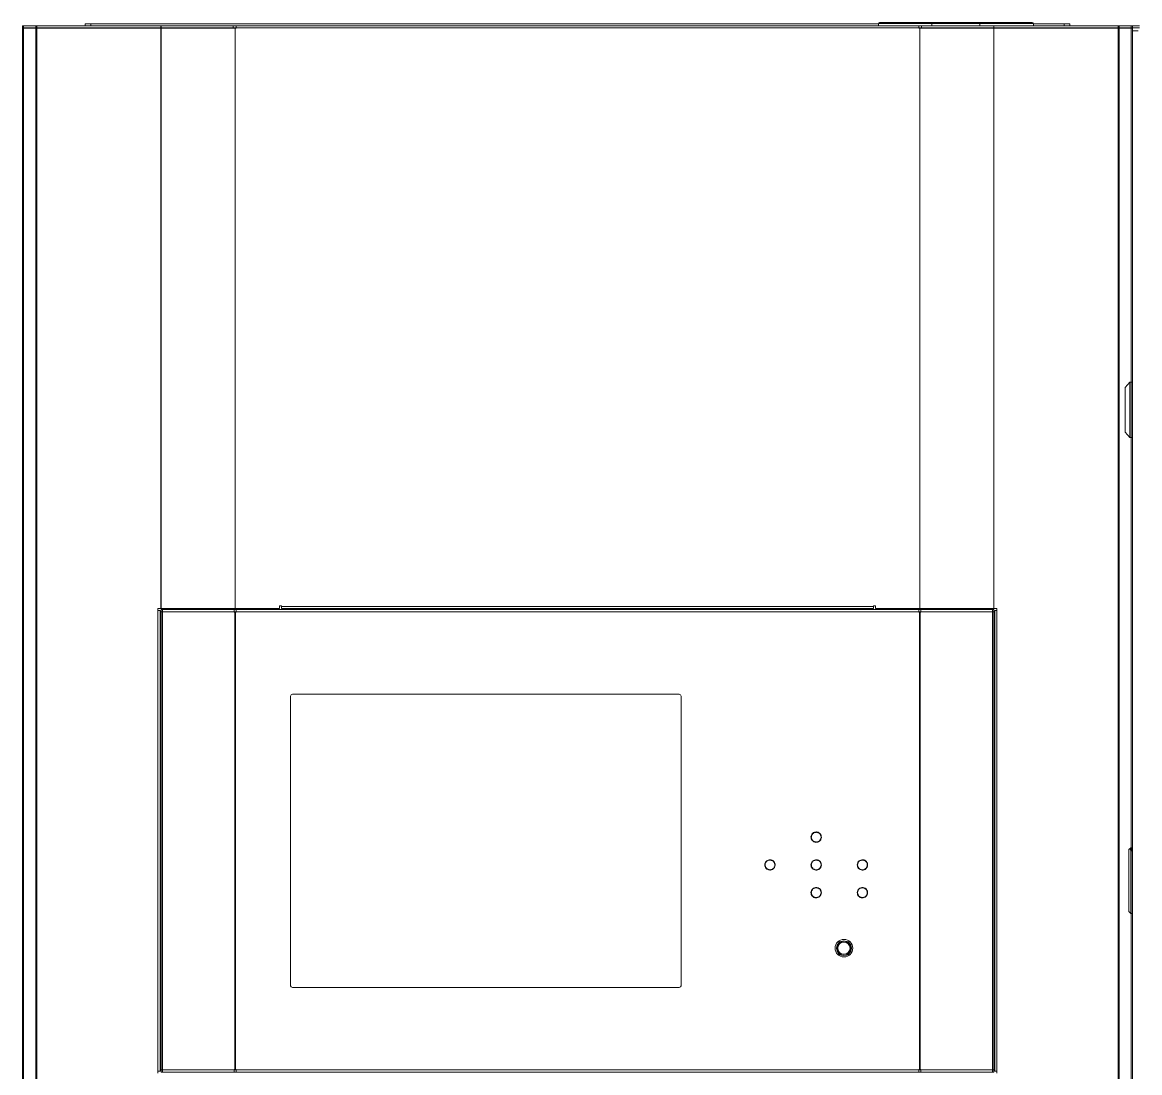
# Model space of a CAD drawing. Header units: millimetres. Extents: x 0 to 62, y -17 to 201.
# Drawn here: x 1.5 to 61.9, y 144.1 to 200.9 of the extents above; entities that cross this region are included whole.
import ezdxf

# ---------------------------------------------------------------- set-up
doc = ezdxf.new("R2010")
doc.units = ezdxf.units.MM
doc.layers.add('Visible (ANSI)', color=7, linetype='Continuous', lineweight=50)

msp = doc.modelspace()

# ---------------------------------------------------------------- linework, layer by layer
at = {"color": 0, "lineweight": 18}
for p, q in [((1.5, 200.58), (1.5, 200.7)), ((1.5, 200.7), (1.569, 200.7)), ((1.5, 200.57), (1.5, 200.58)), ((1.569, 200.58), (1.5, 200.58)), ((1.5, 6.83), (1.5, 200.57)), ((1.5, 200.57), (1.569, 200.57)), ((1.566, 200.58), (1.566, 200.57)), ((1.569, 200.7), (1.569, 200.58)), ((2.226, 200.7), (1.569, 200.7)), ((1.569, 200.58), (2.226, 200.58)), ((1.569, 200.57), (1.569, 6.83)), ((1.569, 200.57), (2.226, 200.57)), ((1.6, 200.57), (1.6, 200.58)), ((1.7, 200.58), (1.7, 200.57)), ((2.226, 200.58), (2.226, 200.7)), ((2.226, 200.7), (2.277, 200.7)), ((2.277, 200.58), (2.226, 200.58)), ((2.226, 6.83), (2.226, 200.57)), ((2.226, 200.57), (2.277, 200.57)), ((2.277, 200.7), (2.277, 200.58)), ((2.277, 200.7), (8.992, 200.7)), ((8.992, 200.58), (2.277, 200.58)), ((2.277, 200.57), (2.277, 6.83)), ((2.277, 200.57), (8.992, 200.57)), ((3.01, 200.57), (3.01, 200.58)), ((4.9, 200.8), (4.9, 200.7)), ((4.9, 200.8), (5.2, 200.8)), ((5.2, 200.8), (5.2, 200.7)), ((5.2, 200.8), (47.76, 200.8)), ((8.992, 200.58), (8.992, 200.7)), ((8.992, 200.7), (9.008, 200.7)), ((9.008, 200.58), (8.992, 200.58)), ((8.992, 169.2), (8.992, 200.57)), ((8.992, 200.57), (9.008, 200.57)), ((9.008, 200.7), (9.008, 200.58)), ((9.008, 200.7), (12.9, 200.7)), ((12.9, 200.58), (9.008, 200.58)), ((9.008, 200.57), (9.008, 169.2)), ((9.008, 200.57), (13, 200.57)), ((12.9, 200.7), (12.9, 200.58)), ((13.05, 200.7), (12.9, 200.7)), ((12.9, 200.58), (13.05, 200.58)), ((13, 200.57), (13, 169.2)), ((13, 200.57), (13.05, 200.57)), ((13.05, 200.58), (13.05, 200.7)), ((13.05, 200.7), (49.95, 200.7)), ((13.05, 200.57), (13.05, 200.58)), ((49.95, 200.58), (13.05, 200.58)), ((47.76, 200.81), (47.76, 200.7)), ((50.65, 200.81), (47.76, 200.81)), ((47.83, 200.88), (50.65, 200.88)), ((49.95, 200.58), (49.95, 200.7)), ((49.95, 200.7), (50.1, 200.7)), ((49.95, 200.57), (49.95, 200.58)), ((50.1, 200.58), (49.95, 200.58)), ((50, 200.57), (49.95, 200.57)), ((50, 200.57), (50, 169.2)), ((53.992, 200.57), (50, 200.57)), ((50.1, 200.7), (50.1, 200.58)), ((53.992, 200.7), (50.1, 200.7)), ((50.1, 200.58), (53.992, 200.58)), ((50.65, 200.81), (50.65, 200.88)), ((50.65, 200.88), (53.25, 200.88)), ((50.65, 200.7), (50.65, 200.81)), ((53.25, 200.81), (50.65, 200.81)), ((53.25, 200.88), (56.07, 200.88)), ((53.25, 200.81), (53.25, 200.88)), ((53.25, 200.7), (53.25, 200.81)), ((56.14, 200.81), (53.25, 200.81)), ((53.992, 200.7), (53.992, 200.58)), ((54.008, 200.7), (53.992, 200.7)), ((53.992, 200.58), (54.008, 200.58)), ((53.992, 200.57), (53.992, 169.2)), ((54.008, 200.57), (53.992, 200.57)), ((54.008, 200.58), (54.008, 200.7)), ((60.723, 200.7), (54.008, 200.7)), ((54.008, 200.58), (60.723, 200.58)), ((54.008, 169.2), (54.008, 200.57)), ((60.723, 200.57), (54.008, 200.57)), ((56.14, 200.7), (56.14, 200.81)), ((56.14, 200.8), (57.8, 200.8)), ((57.8, 200.8), (57.8, 200.7)), ((57.8, 200.8), (58.1, 200.8)), ((58.1, 200.8), (58.1, 200.7)), ((59.99, 200.57), (59.99, 200.58)), ((60.723, 200.58), (60.723, 200.7)), ((60.723, 200.7), (60.774, 200.7)), ((60.774, 200.58), (60.723, 200.58)), ((60.723, 6.83), (60.723, 200.57)), ((60.723, 200.57), (60.774, 200.57)), ((60.774, 200.7), (60.774, 200.58)), ((61.431, 200.7), (60.774, 200.7)), ((60.774, 200.58), (61.431, 200.58)), ((60.774, 200.57), (60.774, 6.83)), ((60.774, 200.57), (61.431, 200.57)), ((61.3, 200.57), (61.3, 200.58)), ((61.4, 200.58), (61.4, 200.57)), ((61.431, 200.58), (61.431, 200.7)), ((61.431, 200.7), (61.5, 200.7)), ((61.5, 200.58), (61.431, 200.58)), ((61.431, 6.83), (61.431, 200.57)), ((61.431, 200.57), (61.5, 200.57)), ((61.5, 200.7), (61.5, 200.58)), ((61.5, 200.58), (61.5, 200.57)), ((61.5, 200.57), (61.5, 6.83)), ((8.83, 169.2), (8.992, 169.2)), ((8.83, 169.2), (8.83, 169.1)), ((8.83, 144.2), (8.83, 169.1)), ((8.83, 169.1), (8.95, 169.1)), ((8.95, 169.1), (8.95, 144.2)), ((9.008, 169.2), (8.992, 169.2)), ((9, 169.03), (9, 169.15)), ((9, 169.15), (9.08, 169.15)), ((9.008, 169.2), (13, 169.2)), ((9.08, 169.15), (9.08, 169.03)), ((9.08, 169.15), (12.95, 169.15)), ((9.13, 169.2), (9.13, 169.15)), ((9.73, 169.2), (9.73, 169.15)), ((9.77, 169.15), (9.77, 169.2)), ((9.93, 169.2), (9.93, 169.15)), ((12.95, 169.03), (12.95, 169.15)), ((13.05, 169.15), (12.95, 169.15)), ((13, 169.2), (15.4, 169.2)), ((13.05, 169.15), (49.95, 169.15)), ((13.05, 169.03), (13.05, 169.15)), ((15.5, 169.35), (15.4, 169.35)), ((15.4, 169.35), (15.4, 169.2)), ((15.5, 169.32), (15.5, 169.35)), ((15.5, 169.32), (47.5, 169.32)), ((15.5, 169.2), (15.5, 169.32)), ((47.5, 169.2), (15.5, 169.2)), ((47.6, 169.35), (47.5, 169.35)), ((47.5, 169.35), (47.5, 169.32)), ((47.5, 169.32), (47.5, 169.2)), ((47.6, 169.2), (47.6, 169.35)), ((47.6, 169.2), (50, 169.2)), ((49.95, 169.15), (49.95, 169.03)), ((50.05, 169.15), (49.95, 169.15)), ((50, 169.2), (53.992, 169.2)), ((50.05, 169.15), (50.05, 169.03)), ((50.05, 169.15), (53.92, 169.15)), ((53.07, 169.15), (53.07, 169.2)), ((53.23, 169.2), (53.23, 169.15)), ((53.27, 169.15), (53.27, 169.2)), ((53.87, 169.15), (53.87, 169.2)), ((53.92, 169.03), (53.92, 169.15)), ((53.92, 169.15), (54, 169.15)), ((54.008, 169.2), (53.992, 169.2)), ((54, 169.15), (54, 169.03)), ((54.008, 169.2), (54.17, 169.2)), ((54.05, 144.2), (54.05, 169.1)), ((54.05, 169.1), (54.17, 169.1)), ((54.17, 169.1), (54.17, 169.2)), ((54.17, 169.1), (54.17, 144.2)), ((9.08, 169.03), (9, 169.03)), ((9, 144.28), (9, 169.02)), ((9, 169.02), (9.08, 169.02)), ((9.07, 169.02), (9.08, 169.03)), ((12.95, 169.03), (9.08, 169.03)), ((9.08, 169.02), (9.08, 144.28)), ((9.08, 169.02), (12.95, 169.02)), ((10.17, 169.02), (10.17, 169.03)), ((13.05, 169.03), (12.95, 169.03)), ((12.95, 169), (12.95, 169.02)), ((12.981, 169), (12.95, 169)), ((12.981, 144.3), (12.981, 169)), ((12.981, 169), (13.02, 169)), ((13.02, 169), (13.02, 144.3)), ((13.02, 169), (13.05, 169)), ((49.95, 169.03), (13.05, 169.03)), ((13.05, 169), (13.05, 169.03)), ((49.95, 169.03), (49.95, 169)), ((50.05, 169.03), (49.95, 169.03)), ((49.95, 169), (49.98, 169)), ((49.98, 144.3), (49.98, 169)), ((49.98, 169), (50.019, 169)), ((50.019, 169), (50.019, 144.3)), ((50.05, 169), (50.019, 169)), ((53.92, 169.03), (50.05, 169.03)), ((50.05, 169.02), (50.05, 169)), ((50.05, 169.02), (53.92, 169.02)), ((52.83, 169.03), (52.83, 169.02)), ((53.92, 169.03), (53.93, 169.02)), ((54, 169.03), (53.92, 169.03)), ((53.92, 144.28), (53.92, 169.02)), ((53.92, 169.02), (54, 169.02)), ((54, 169.02), (54, 144.28)), ((9, 165.565), (8.95, 165.565)), ((54, 165.565), (54.05, 165.565)), ((16, 148.825), (16, 164.475)), ((16.1, 164.575), (37, 164.575)), ((37.1, 164.475), (37.1, 148.825)), ((8.95, 152.595), (9, 152.595)), ((9, 152.42), (8.95, 152.42)), ((54.05, 152.595), (54, 152.595)), ((54.05, 152.42), (54, 152.42)), ((45.689, 151.19), (45.64, 151.19)), ((45.64, 151.19), (45.64, 151.16)), ((45.64, 151.154), (45.64, 151.16)), ((45.64, 151.16), (45.647, 151.16)), ((46.16, 151.19), (46.111, 151.19)), ((46.16, 151.16), (46.153, 151.16)), ((46.16, 151.16), (46.16, 151.19)), ((46.16, 151.154), (46.16, 151.16)), ((45.64, 150.54), (45.64, 150.546)), ((45.64, 150.51), (45.64, 150.54)), ((45.647, 150.54), (45.64, 150.54)), ((45.64, 150.51), (45.689, 150.51)), ((46.111, 150.51), (46.16, 150.51)), ((46.153, 150.54), (46.16, 150.54)), ((46.16, 150.546), (46.16, 150.54)), ((46.16, 150.51), (46.16, 150.54)), ((37, 148.725), (16.1, 148.725)), ((8.95, 144.2), (8.83, 144.2)), ((8.83, 144.2), (8.83, 144.1)), ((9.08, 144.28), (9, 144.28)), ((9, 144.15), (9, 144.27)), ((9, 144.27), (9.08, 144.27)), ((9.08, 144.15), (9, 144.15)), ((9.08, 144.27), (9.07, 144.28)), ((12.95, 144.28), (9.08, 144.28)), ((9.08, 144.27), (9.08, 144.15)), ((9.08, 144.27), (12.95, 144.27)), ((9.08, 144.15), (12.95, 144.15)), ((10.17, 144.27), (10.17, 144.28)), ((12.95, 144.28), (12.95, 144.3)), ((12.95, 144.3), (12.981, 144.3)), ((12.95, 144.15), (12.95, 144.27)), ((13.05, 144.27), (12.95, 144.27)), ((12.95, 144.15), (13.05, 144.15)), ((13.02, 144.3), (12.981, 144.3)), ((13.05, 144.3), (13.02, 144.3)), ((13.05, 144.27), (13.05, 144.3)), ((13.05, 144.27), (49.95, 144.27)), ((13.05, 144.15), (13.05, 144.27)), ((49.95, 144.15), (13.05, 144.15)), ((49.98, 144.3), (49.95, 144.3)), ((49.95, 144.3), (49.95, 144.27)), ((49.95, 144.27), (49.95, 144.15)), ((50.05, 144.27), (49.95, 144.27)), ((49.95, 144.15), (50.05, 144.15)), ((50.019, 144.3), (49.98, 144.3)), ((50.019, 144.3), (50.05, 144.3)), ((50.05, 144.3), (50.05, 144.28)), ((53.92, 144.28), (50.05, 144.28)), ((50.05, 144.27), (53.92, 144.27)), ((50.05, 144.27), (50.05, 144.15)), ((50.05, 144.15), (53.92, 144.15)), ((51.33, 144.27), (51.33, 144.28)), ((53.93, 144.28), (53.92, 144.27)), ((54, 144.28), (53.92, 144.28)), ((53.92, 144.15), (53.92, 144.27)), ((53.92, 144.27), (54, 144.27)), ((54, 144.15), (53.92, 144.15)), ((54, 144.27), (54, 144.15)), ((54.17, 144.2), (54.05, 144.2)), ((54.17, 144.1), (54.17, 144.2))]:
    msp.add_line(p, q, dxfattribs=at)
at = {"color": 0, "lineweight": 18, "flags": 128}
for points in [[(2.887, 200.57), (2.885, 200.577), (2.883, 200.58)], [(60.117, 200.58), (60.115, 200.577), (60.113, 200.57)]]:
    msp.add_lwpolyline(points, dxfattribs=at)
at = {"color": 0, "lineweight": 18}
for radius in [0.475, 0.4, 0.384, 0.38, 0.329]:
    msp.add_circle((45.9, 150.85), radius, dxfattribs=at)
for centre, radius, start, end in [((47.83, 200.81), 0.07, 90, 180), ((56.07, 200.81), 0.07, 0, 90), ((16.1, 164.475), 0.1, 90, 180), ((37, 164.475), 0.1, 0, 90), ((8.28, 162.12), 0.69, 346.17126, 13.82874), ((8.61, 162.12), 0.35, 346.27087, 13.72913), ((54.72, 162.12), 0.69, 166.17126, 193.82874), ((54.39, 162.12), 0.35, 166.27087, 193.72913), ((8.28, 156.405), 0.69, 346.17126, 13.82874), ((8.61, 156.405), 0.35, 346.27087, 13.72913), ((54.72, 156.405), 0.69, 166.17126, 193.82874), ((54.39, 156.405), 0.35, 166.27087, 193.72913), ((45.65, 151.1), 0.05, 111.81509, 158.18491), ((46.15, 151.1), 0.05, 21.81509, 68.18491), ((45.65, 150.6), 0.05, 201.81506, 248.18494), ((46.15, 150.6), 0.05, 291.81505, 338.18495), ((16.1, 148.825), 0.1, 180, 270), ((37, 148.825), 0.1, 270, 0)]:
    msp.add_arc(centre, radius, start, end, dxfattribs=at)
for points, knots in [([(44.68, 156.837), (44.678, 156.872), (44.673, 156.942), (44.626, 157.021), (44.574, 157.072), (44.526, 157.102), (44.471, 157.123), (44.433, 157.129), (44.413, 157.13), (44.378, 157.131), (44.307, 157.121), (44.225, 157.075), (44.173, 157.018), (44.134, 156.952), (44.126, 156.898), (44.12, 156.863)], [0, 0, 0, 0, 0.117367, 0.239657, 0.302956, 0.367502, 0.433295, 0.500275, 0.500334, 0.500341, 0.620252, 0.740162, 0.813824, 0.881774, 1, 1, 1, 1]), ([(44.662, 156.838), (44.662, 156.861), (44.661, 156.903), (44.637, 156.971), (44.593, 157.036), (44.528, 157.083), (44.466, 157.106), (44.413, 157.114), (44.359, 157.111), (44.294, 157.094), (44.236, 157.06), (44.191, 157.012), (44.162, 156.966), (44.143, 156.915), (44.14, 156.88), (44.138, 156.862)], [0, 0, 0, 0, 0.085154, 0.149726, 0.259585, 0.369465, 0.433129, 0.499847, 0.564983, 0.630125, 0.739995, 0.805595, 0.870651, 0.935388, 1, 1, 1, 1]), ([(44.12, 156.863), (44.123, 156.827), (44.128, 156.753), (44.187, 156.657), (44.277, 156.59), (44.385, 156.563), (44.493, 156.579), (44.575, 156.625), (44.627, 156.682), (44.666, 156.748), (44.674, 156.802), (44.68, 156.837)], [0, 0, 0, 0, 0.123942, 0.248524, 0.373747, 0.49961, 0.619698, 0.739786, 0.813592, 0.881652, 1, 1, 1, 1]), ([(44.12, 156.863), (44.121, 156.863), (44.121, 156.863), (44.125, 156.863), (44.131, 156.863), (44.135, 156.862), (44.138, 156.862)], [0, 0, 0, 0, 0.241666, 0.5, 0.758334, 1, 1, 1, 1]), ([(44.138, 156.862), (44.138, 156.845), (44.138, 156.809), (44.153, 156.757), (44.177, 156.709), (44.218, 156.656), (44.272, 156.617), (44.334, 156.594), (44.388, 156.586), (44.442, 156.589), (44.506, 156.606), (44.574, 156.647), (44.625, 156.708), (44.654, 156.773), (44.66, 156.814), (44.662, 156.838)], [0, 0, 0, 0, 0.064589, 0.129328, 0.194413, 0.26008, 0.369938, 0.435163, 0.50025, 0.567179, 0.63057, 0.740435, 0.850278, 0.914865, 1, 1, 1, 1]), ([(44.662, 156.838), (44.665, 156.838), (44.669, 156.837), (44.675, 156.837), (44.679, 156.837), (44.679, 156.837), (44.68, 156.837)], [0, 0, 0, 0, 0.241402, 0.499453, 0.757804, 1, 1, 1, 1]), ([(42.18, 155.337), (42.178, 155.372), (42.173, 155.442), (42.126, 155.521), (42.074, 155.572), (42.026, 155.602), (41.971, 155.623), (41.933, 155.629), (41.913, 155.63), (41.878, 155.631), (41.807, 155.621), (41.725, 155.575), (41.673, 155.518), (41.634, 155.452), (41.626, 155.398), (41.62, 155.363)], [0, 0, 0, 0, 0.117367, 0.239657, 0.302956, 0.367502, 0.433295, 0.500275, 0.500334, 0.500341, 0.620252, 0.740162, 0.813824, 0.881774, 1, 1, 1, 1]), ([(41.62, 155.363), (41.623, 155.327), (41.628, 155.253), (41.687, 155.157), (41.777, 155.09), (41.885, 155.063), (41.993, 155.079), (42.075, 155.125), (42.127, 155.182), (42.166, 155.248), (42.174, 155.302), (42.18, 155.337)], [0, 0, 0, 0, 0.123942, 0.248524, 0.373747, 0.49961, 0.619698, 0.739786, 0.813592, 0.881652, 1, 1, 1, 1]), ([(41.62, 155.363), (41.621, 155.363), (41.621, 155.363), (41.625, 155.363), (41.631, 155.363), (41.635, 155.362), (41.638, 155.362)], [0, 0, 0, 0, 0.241666, 0.5, 0.758334, 1, 1, 1, 1]), ([(42.162, 155.338), (42.162, 155.361), (42.161, 155.403), (42.137, 155.471), (42.093, 155.536), (42.028, 155.583), (41.966, 155.606), (41.913, 155.614), (41.859, 155.611), (41.794, 155.594), (41.736, 155.56), (41.691, 155.512), (41.662, 155.466), (41.643, 155.415), (41.64, 155.38), (41.638, 155.362)], [0, 0, 0, 0, 0.085154, 0.149726, 0.259585, 0.369465, 0.433129, 0.499847, 0.564983, 0.630125, 0.739995, 0.805595, 0.870651, 0.935388, 1, 1, 1, 1]), ([(41.638, 155.362), (41.638, 155.345), (41.638, 155.309), (41.653, 155.257), (41.677, 155.209), (41.718, 155.156), (41.772, 155.117), (41.834, 155.094), (41.888, 155.086), (41.942, 155.089), (42.006, 155.106), (42.074, 155.147), (42.125, 155.208), (42.154, 155.273), (42.16, 155.314), (42.162, 155.338)], [0, 0, 0, 0, 0.064589, 0.129328, 0.194413, 0.26008, 0.369938, 0.435163, 0.50025, 0.567179, 0.63057, 0.740435, 0.850278, 0.914865, 1, 1, 1, 1]), ([(42.162, 155.338), (42.165, 155.338), (42.169, 155.337), (42.175, 155.337), (42.179, 155.337), (42.179, 155.337), (42.18, 155.337)], [0, 0, 0, 0, 0.241402, 0.499453, 0.757804, 1, 1, 1, 1]), ([(44.68, 155.337), (44.678, 155.372), (44.673, 155.442), (44.626, 155.521), (44.574, 155.572), (44.526, 155.602), (44.471, 155.623), (44.433, 155.629), (44.413, 155.63), (44.378, 155.631), (44.307, 155.621), (44.225, 155.575), (44.173, 155.518), (44.134, 155.452), (44.126, 155.398), (44.12, 155.363)], [0, 0, 0, 0, 0.117367, 0.239657, 0.302956, 0.367502, 0.433295, 0.500275, 0.500334, 0.500341, 0.620252, 0.740162, 0.813824, 0.881774, 1, 1, 1, 1]), ([(44.12, 155.363), (44.123, 155.327), (44.128, 155.253), (44.187, 155.157), (44.277, 155.09), (44.385, 155.063), (44.493, 155.079), (44.575, 155.125), (44.627, 155.182), (44.666, 155.248), (44.674, 155.302), (44.68, 155.337)], [0, 0, 0, 0, 0.123942, 0.248524, 0.373747, 0.49961, 0.619698, 0.739786, 0.813592, 0.881652, 1, 1, 1, 1]), ([(44.12, 155.363), (44.121, 155.363), (44.121, 155.363), (44.125, 155.363), (44.131, 155.363), (44.135, 155.362), (44.138, 155.362)], [0, 0, 0, 0, 0.241666, 0.5, 0.758334, 1, 1, 1, 1]), ([(44.662, 155.338), (44.662, 155.361), (44.661, 155.403), (44.637, 155.471), (44.593, 155.536), (44.528, 155.583), (44.466, 155.606), (44.413, 155.614), (44.359, 155.611), (44.294, 155.594), (44.236, 155.56), (44.191, 155.512), (44.162, 155.466), (44.143, 155.415), (44.14, 155.38), (44.138, 155.362)], [0, 0, 0, 0, 0.085154, 0.149726, 0.259585, 0.369465, 0.433129, 0.499847, 0.564983, 0.630125, 0.739995, 0.805595, 0.870651, 0.935388, 1, 1, 1, 1]), ([(44.138, 155.362), (44.138, 155.345), (44.138, 155.309), (44.153, 155.257), (44.177, 155.209), (44.218, 155.156), (44.272, 155.117), (44.334, 155.094), (44.388, 155.086), (44.442, 155.089), (44.506, 155.106), (44.574, 155.147), (44.625, 155.208), (44.654, 155.273), (44.66, 155.314), (44.662, 155.338)], [0, 0, 0, 0, 0.064589, 0.129328, 0.194413, 0.26008, 0.369938, 0.435163, 0.50025, 0.567179, 0.63057, 0.740435, 0.850278, 0.914865, 1, 1, 1, 1]), ([(44.662, 155.338), (44.665, 155.338), (44.669, 155.337), (44.675, 155.337), (44.679, 155.337), (44.679, 155.337), (44.68, 155.337)], [0, 0, 0, 0, 0.241402, 0.499453, 0.757804, 1, 1, 1, 1]), ([(47.18, 155.337), (47.178, 155.372), (47.173, 155.442), (47.126, 155.521), (47.074, 155.572), (47.026, 155.602), (46.971, 155.623), (46.933, 155.629), (46.913, 155.63), (46.878, 155.631), (46.807, 155.621), (46.725, 155.575), (46.673, 155.518), (46.634, 155.452), (46.626, 155.398), (46.62, 155.363)], [0, 0, 0, 0, 0.117367, 0.239657, 0.302956, 0.367502, 0.433295, 0.500275, 0.500334, 0.500341, 0.620252, 0.740162, 0.813824, 0.881774, 1, 1, 1, 1]), ([(46.62, 155.363), (46.623, 155.327), (46.628, 155.253), (46.687, 155.157), (46.777, 155.09), (46.885, 155.063), (46.993, 155.079), (47.075, 155.125), (47.127, 155.182), (47.166, 155.248), (47.174, 155.302), (47.18, 155.337)], [0, 0, 0, 0, 0.123942, 0.248524, 0.373747, 0.49961, 0.619698, 0.739786, 0.813592, 0.881652, 1, 1, 1, 1]), ([(46.62, 155.363), (46.621, 155.363), (46.621, 155.363), (46.625, 155.363), (46.631, 155.363), (46.635, 155.362), (46.638, 155.362)], [0, 0, 0, 0, 0.241666, 0.5, 0.758334, 1, 1, 1, 1]), ([(47.162, 155.338), (47.162, 155.361), (47.161, 155.403), (47.137, 155.471), (47.093, 155.536), (47.028, 155.583), (46.966, 155.606), (46.913, 155.614), (46.859, 155.611), (46.794, 155.594), (46.736, 155.56), (46.691, 155.512), (46.662, 155.466), (46.643, 155.415), (46.64, 155.38), (46.638, 155.362)], [0, 0, 0, 0, 0.085154, 0.149726, 0.259585, 0.369465, 0.433129, 0.499847, 0.564983, 0.630125, 0.739995, 0.805595, 0.870651, 0.935388, 1, 1, 1, 1]), ([(46.638, 155.362), (46.638, 155.345), (46.638, 155.309), (46.653, 155.257), (46.677, 155.209), (46.718, 155.156), (46.772, 155.117), (46.834, 155.094), (46.888, 155.086), (46.942, 155.089), (47.006, 155.106), (47.074, 155.147), (47.125, 155.208), (47.154, 155.273), (47.16, 155.314), (47.162, 155.338)], [0, 0, 0, 0, 0.064589, 0.129328, 0.194413, 0.26008, 0.369938, 0.435163, 0.50025, 0.567179, 0.63057, 0.740435, 0.850278, 0.914865, 1, 1, 1, 1]), ([(47.162, 155.338), (47.165, 155.338), (47.169, 155.337), (47.175, 155.337), (47.179, 155.337), (47.179, 155.337), (47.18, 155.337)], [0, 0, 0, 0, 0.241402, 0.499453, 0.757804, 1, 1, 1, 1]), ([(44.68, 153.837), (44.678, 153.872), (44.673, 153.942), (44.626, 154.021), (44.574, 154.072), (44.526, 154.102), (44.471, 154.123), (44.433, 154.129), (44.413, 154.13), (44.378, 154.131), (44.307, 154.121), (44.225, 154.075), (44.173, 154.018), (44.134, 153.952), (44.126, 153.898), (44.12, 153.863)], [0, 0, 0, 0, 0.117367, 0.239657, 0.302956, 0.367502, 0.433295, 0.500275, 0.500334, 0.500341, 0.620252, 0.740162, 0.813824, 0.881774, 1, 1, 1, 1]), ([(44.662, 153.838), (44.662, 153.861), (44.661, 153.903), (44.637, 153.971), (44.593, 154.036), (44.528, 154.083), (44.466, 154.106), (44.413, 154.114), (44.359, 154.111), (44.294, 154.094), (44.236, 154.06), (44.191, 154.012), (44.162, 153.966), (44.143, 153.915), (44.14, 153.88), (44.138, 153.862)], [0, 0, 0, 0, 0.085154, 0.149726, 0.259585, 0.369465, 0.433129, 0.499847, 0.564983, 0.630125, 0.739995, 0.805595, 0.870651, 0.935388, 1, 1, 1, 1]), ([(47.18, 153.837), (47.178, 153.872), (47.173, 153.942), (47.126, 154.021), (47.074, 154.072), (47.026, 154.102), (46.971, 154.123), (46.933, 154.129), (46.913, 154.13), (46.878, 154.131), (46.807, 154.121), (46.725, 154.075), (46.673, 154.018), (46.634, 153.952), (46.626, 153.898), (46.62, 153.863)], [0, 0, 0, 0, 0.117367, 0.239657, 0.302956, 0.367502, 0.433295, 0.500275, 0.500334, 0.500341, 0.620252, 0.740162, 0.813824, 0.881774, 1, 1, 1, 1]), ([(47.162, 153.838), (47.162, 153.861), (47.161, 153.903), (47.137, 153.971), (47.093, 154.036), (47.028, 154.083), (46.966, 154.106), (46.913, 154.114), (46.859, 154.111), (46.794, 154.094), (46.736, 154.06), (46.691, 154.012), (46.662, 153.966), (46.643, 153.915), (46.64, 153.88), (46.638, 153.862)], [0, 0, 0, 0, 0.085154, 0.149726, 0.259585, 0.369465, 0.433129, 0.499847, 0.564983, 0.630125, 0.739995, 0.805595, 0.870651, 0.935388, 1, 1, 1, 1]), ([(44.12, 153.863), (44.123, 153.827), (44.128, 153.753), (44.187, 153.657), (44.277, 153.59), (44.385, 153.563), (44.493, 153.579), (44.575, 153.625), (44.627, 153.682), (44.666, 153.748), (44.674, 153.802), (44.68, 153.837)], [0, 0, 0, 0, 0.123942, 0.248524, 0.373747, 0.49961, 0.619698, 0.739786, 0.813592, 0.881652, 1, 1, 1, 1]), ([(44.12, 153.863), (44.121, 153.863), (44.121, 153.863), (44.125, 153.863), (44.131, 153.863), (44.135, 153.862), (44.138, 153.862)], [0, 0, 0, 0, 0.241666, 0.5, 0.758334, 1, 1, 1, 1]), ([(44.138, 153.862), (44.138, 153.845), (44.138, 153.809), (44.153, 153.757), (44.177, 153.709), (44.218, 153.656), (44.272, 153.617), (44.334, 153.594), (44.388, 153.586), (44.442, 153.589), (44.506, 153.606), (44.574, 153.647), (44.625, 153.708), (44.654, 153.773), (44.66, 153.814), (44.662, 153.838)], [0, 0, 0, 0, 0.064589, 0.129328, 0.194413, 0.26008, 0.369938, 0.435163, 0.50025, 0.567179, 0.63057, 0.740435, 0.850278, 0.914865, 1, 1, 1, 1]), ([(44.662, 153.838), (44.665, 153.838), (44.669, 153.837), (44.675, 153.837), (44.679, 153.837), (44.679, 153.837), (44.68, 153.837)], [0, 0, 0, 0, 0.241402, 0.499453, 0.757804, 1, 1, 1, 1]), ([(46.62, 153.863), (46.623, 153.827), (46.628, 153.753), (46.687, 153.657), (46.777, 153.59), (46.885, 153.563), (46.993, 153.579), (47.075, 153.625), (47.127, 153.682), (47.166, 153.748), (47.174, 153.802), (47.18, 153.837)], [0, 0, 0, 0, 0.123942, 0.248524, 0.373747, 0.49961, 0.619698, 0.739786, 0.813592, 0.881652, 1, 1, 1, 1]), ([(46.62, 153.863), (46.621, 153.863), (46.621, 153.863), (46.625, 153.863), (46.631, 153.863), (46.635, 153.862), (46.638, 153.862)], [0, 0, 0, 0, 0.241666, 0.5, 0.758334, 1, 1, 1, 1]), ([(46.638, 153.862), (46.638, 153.845), (46.638, 153.809), (46.653, 153.757), (46.677, 153.709), (46.718, 153.656), (46.772, 153.617), (46.834, 153.594), (46.888, 153.586), (46.942, 153.589), (47.006, 153.606), (47.074, 153.647), (47.125, 153.708), (47.154, 153.773), (47.16, 153.814), (47.162, 153.838)], [0, 0, 0, 0, 0.064589, 0.129328, 0.194413, 0.26008, 0.369938, 0.435163, 0.50025, 0.567179, 0.63057, 0.740435, 0.850278, 0.914865, 1, 1, 1, 1]), ([(47.162, 153.838), (47.165, 153.838), (47.169, 153.837), (47.175, 153.837), (47.179, 153.837), (47.179, 153.837), (47.18, 153.837)], [0, 0, 0, 0, 0.241402, 0.499453, 0.757804, 1, 1, 1, 1])]:
    msp.add_open_spline(points, degree=3, knots=knots, dxfattribs=at)
at = {"layer": 'Visible (ANSI)', "color": 0, "linetype": 'ByBlock', "lineweight": 18}
for p, q in [((61.5, 200.7), (61.881, 200.7)), ((61.5, 200.7), (61.5, 200.578)), ((61.5, 200.578), (61.805, 200.578)), ((61.5, 200.578), (61.5, 200.425)), ((61.5, 200.578), (61.5, 200.578)), ((61.5, 200.425), (61.5, 200.578)), ((61.881, 200.578), (61.5, 200.578)), ((61.5, 10.284), (61.5, 200.425)), ((61.805, 200.425), (61.5, 200.425)), ((61.805, 200.425), (61.5, 200.425)), ((61.5, 200.425), (61.5, 200.425)), ((61.5, 200.423), (61.5, 200.423)), ((61.5, 186.397), (61.5, 200.423)), ((61.5, 186.397), (61.5, 186.397)), ((61.5, 181.44), (61.5, 186.397)), ((61.1, 181.14), (61.35, 181.44)), ((61.35, 178.44), (61.35, 181.44)), ((61.35, 181.44), (61.5, 181.44)), ((61.5, 178.44), (61.5, 181.44)), ((61.1, 178.74), (61.1, 181.14)), ((61.5, 181.04), (61.5, 181.04)), ((61.5, 180.42), (61.5, 180.42)), ((61.5, 179.46), (61.5, 179.46)), ((61.1, 178.74), (61.35, 178.44)), ((61.5, 178.84), (61.5, 178.84)), ((61.35, 178.44), (61.5, 178.44)), ((61.5, 177.761), (61.5, 178.44)), ((61.5, 177.761), (61.5, 177.761)), ((61.5, 156.28), (61.5, 177.761)), ((61.4, 156.28), (61.3, 156.18)), ((61.3, 156.18), (61.3, 152.83)), ((61.5, 156.28), (61.4, 156.28)), ((61.5, 156.18), (61.4, 156.08)), ((61.4, 152.83), (61.4, 156.08)), ((61.5, 156.183), (61.5, 156.28)), ((61.5, 156.18), (61.5, 156.183)), ((61.5, 156.18), (61.5, 152.83)), ((61.5, 156.07), (61.5, 156.07)), ((61.5, 156.03), (61.5, 156.03)), ((61.3, 152.83), (61.4, 152.73)), ((61.4, 152.83), (61.4, 152.73)), ((61.5, 153.13), (61.5, 153.13)), ((61.5, 153.01), (61.5, 153.01)), ((61.5, 152.73), (61.5, 152.83)), ((61.4, 152.73), (61.5, 152.73)), ((61.5, 32.948), (61.5, 152.73))]:
    msp.add_line(p, q, dxfattribs=at)
msp.add_open_spline([(61.5, 200.425), (61.5, 200.425), (61.5, 200.425), (61.5, 200.425)], degree=3, dxfattribs=at)
for points, knots in [([(61.3, 156.18), (61.302, 156.182), (61.303, 156.183), (61.305, 156.185), (61.306, 156.186), (61.308, 156.188), (61.309, 156.189), (61.31, 156.191), (61.312, 156.192), (61.313, 156.193), (61.314, 156.195), (61.316, 156.196), (61.317, 156.197), (61.318, 156.198), (61.319, 156.199), (61.321, 156.201), (61.322, 156.202), (61.323, 156.203), (61.324, 156.204), (61.325, 156.205), (61.326, 156.206), (61.327, 156.207), (61.328, 156.208), (61.329, 156.209), (61.33, 156.21), (61.331, 156.21), (61.332, 156.211), (61.332, 156.212), (61.333, 156.213), (61.334, 156.214), (61.335, 156.215), (61.336, 156.215), (61.336, 156.216), (61.337, 156.217), (61.338, 156.217), (61.339, 156.218), (61.339, 156.219), (61.34, 156.219), (61.34, 156.22), (61.341, 156.22), (61.342, 156.221), (61.342, 156.222), (61.343, 156.222), (61.343, 156.223), (61.344, 156.223), (61.344, 156.224), (61.345, 156.224), (61.345, 156.224), (61.346, 156.225), (61.346, 156.225), (61.347, 156.226), (61.347, 156.226), (61.348, 156.226), (61.348, 156.227), (61.348, 156.227), (61.349, 156.227), (61.349, 156.228), (61.349, 156.228), (61.35, 156.228), (61.35, 156.228), (61.35, 156.228), (61.35, 156.228), (61.35, 156.228), (61.351, 156.228), (61.351, 156.228), (61.351, 156.228), (61.351, 156.228), (61.351, 156.228), (61.351, 156.227), (61.351, 156.227), (61.351, 156.227), (61.351, 156.227), (61.351, 156.227), (61.351, 156.226), (61.351, 156.226), (61.352, 156.226), (61.352, 156.225), (61.352, 156.225), (61.352, 156.225), (61.352, 156.225), (61.352, 156.225), (61.352, 156.225), (61.352, 156.224), (61.352, 156.224), (61.352, 156.224), (61.353, 156.224), (61.353, 156.223), (61.353, 156.223), (61.353, 156.223), (61.354, 156.222), (61.354, 156.222), (61.354, 156.221), (61.355, 156.221), (61.355, 156.22), (61.355, 156.22), (61.356, 156.219), (61.356, 156.219), (61.357, 156.218), (61.357, 156.218), (61.358, 156.217), (61.358, 156.216), (61.359, 156.215), (61.359, 156.214), (61.36, 156.214), (61.36, 156.213), (61.361, 156.212), (61.361, 156.211), (61.361, 156.211), (61.362, 156.21), (61.362, 156.21), (61.363, 156.209), (61.363, 156.208), (61.364, 156.207), (61.365, 156.206), (61.365, 156.204), (61.366, 156.203), (61.367, 156.201), (61.368, 156.2), (61.369, 156.198), (61.37, 156.196), (61.372, 156.194), (61.373, 156.192), (61.374, 156.19), (61.375, 156.188), (61.376, 156.187), (61.376, 156.187), (61.377, 156.186), (61.378, 156.184), (61.379, 156.182), (61.38, 156.18)], [0, 0, 0, 0, 0.025, 0.025, 0.025, 0.05, 0.05, 0.05, 0.075, 0.075, 0.075, 0.1, 0.1, 0.1, 0.125, 0.125, 0.125, 0.15, 0.15, 0.15, 0.175, 0.175, 0.175, 0.2, 0.2, 0.2, 0.225, 0.225, 0.225, 0.25, 0.25, 0.25, 0.275, 0.275, 0.275, 0.3, 0.3, 0.3, 0.325, 0.325, 0.325, 0.35, 0.35, 0.35, 0.375, 0.375, 0.375, 0.4, 0.4, 0.4, 0.425, 0.425, 0.425, 0.45, 0.45, 0.45, 0.475, 0.475, 0.475, 0.5, 0.5, 0.5, 0.525, 0.525, 0.525, 0.55, 0.55, 0.55, 0.575, 0.575, 0.575, 0.6, 0.6, 0.6, 0.625, 0.625, 0.625, 0.65, 0.65, 0.65, 0.659963, 0.659963, 0.659963, 0.675, 0.675, 0.675, 0.7, 0.7, 0.7, 0.725, 0.725, 0.725, 0.75, 0.75, 0.75, 0.775, 0.775, 0.775, 0.8, 0.8, 0.8, 0.825, 0.825, 0.825, 0.85, 0.85, 0.85, 0.858884, 0.858884, 0.858884, 0.875, 0.875, 0.875, 0.9, 0.9, 0.9, 0.925, 0.925, 0.925, 0.95, 0.95, 0.95, 0.975, 0.975, 0.975, 0.982182, 0.982182, 0.982182, 1, 1, 1, 1]), ([(61.38, 156.18), (61.385, 156.172), (61.39, 156.159), (61.399, 156.118), (61.4, 156.094), (61.4, 156.08)], [0.000001, 0.000001, 0.000001, 0.000001, 0.03355652, 0.03355652, 0.08312844, 0.08312844, 0.08312844, 0.08312844]), ([(61.5, 156.183), (61.5, 156.183), (61.5, 156.183), (61.5, 156.183), (61.5, 156.183), (61.5, 156.183), (61.5, 156.183), (61.5, 156.183), (61.5, 156.183), (61.5, 156.183), (61.5, 156.183), (61.5, 156.183), (61.5, 156.183), (61.5, 156.183), (61.5, 156.183), (61.499, 156.184), (61.499, 156.184), (61.498, 156.185), (61.496, 156.186), (61.494, 156.188), (61.492, 156.189), (61.49, 156.19), (61.49, 156.191), (61.489, 156.191), (61.488, 156.192), (61.488, 156.192), (61.488, 156.192), (61.487, 156.193), (61.487, 156.193), (61.487, 156.193), (61.487, 156.193), (61.487, 156.193), (61.487, 156.194), (61.486, 156.194), (61.485, 156.195), (61.484, 156.196), (61.483, 156.197), (61.481, 156.199), (61.481, 156.2), (61.48, 156.201), (61.479, 156.201), (61.477, 156.203), (61.476, 156.204), (61.473, 156.207), (61.472, 156.209), (61.467, 156.214), (61.463, 156.217), (61.45, 156.231), (61.437, 156.243), (61.422, 156.259), (61.418, 156.262), (61.414, 156.267), (61.412, 156.268), (61.409, 156.272), (61.407, 156.273), (61.405, 156.275), (61.405, 156.275), (61.404, 156.276), (61.403, 156.277), (61.403, 156.278), (61.402, 156.278), (61.402, 156.279), (61.402, 156.279), (61.401, 156.279), (61.401, 156.279), (61.401, 156.279), (61.401, 156.279), (61.401, 156.28), (61.401, 156.28), (61.401, 156.28), (61.4, 156.28), (61.4, 156.28), (61.4, 156.28), (61.4, 156.28), (61.4, 156.28), (61.4, 156.28), (61.4, 156.28), (61.4, 156.28), (61.4, 156.28), (61.4, 156.28), (61.4, 156.28), (61.4, 156.28), (61.4, 156.28), (61.4, 156.28)], [0.00000107, 0.00000107, 0.00000107, 0.00000107, 0.00008042, 0.00008042, 0.00010915, 0.00010915, 0.00013226, 0.00013226, 0.00015627, 0.00015627, 0.00018336, 0.00018336, 0.00022177, 0.00022177, 0.00034888, 0.00034888, 0.00170761, 0.00170761, 0.00545508, 0.00545508, 0.00895468, 0.00895468, 0.01006205, 0.01006205, 0.01084378, 0.01084378, 0.01129091, 0.01129091, 0.01159156, 0.01159156, 0.01188378, 0.01188378, 0.01230545, 0.01230545, 0.01365733, 0.01365733, 0.01607438, 0.01607438, 0.0175995, 0.0175995, 0.01887422, 0.01887422, 0.0216383, 0.0216383, 0.02597308, 0.02597308, 0.03381551, 0.03381551, 0.06003233, 0.06003233, 0.06832308, 0.06832308, 0.07291614, 0.07291614, 0.07835555, 0.07835555, 0.08057623, 0.08057623, 0.08291339, 0.08291339, 0.08495514, 0.08495514, 0.08586405, 0.08586405, 0.08676899, 0.08676899, 0.08763278, 0.08763278, 0.08938189, 0.08938189, 0.09041574, 0.09041574, 0.09078379, 0.09078379, 0.09104235, 0.09104235, 0.09130855, 0.09130855, 0.09171375, 0.09171375, 0.09246552, 0.09246552, 0.09313399, 0.09313399, 0.09313399, 0.09313399])]:
    msp.add_open_spline(points, degree=3, knots=knots, dxfattribs=at)

doc.saveas('drawing.dxf')
